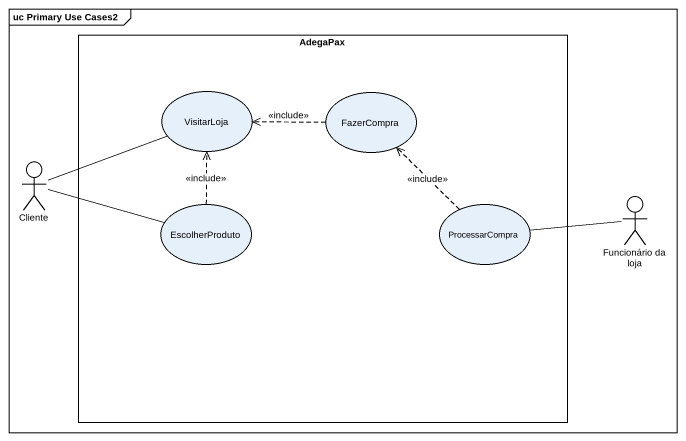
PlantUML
@startuml
mainframe uc Primary Use Cases2
rectangle AdegaPax {
  usecase VisitarLoja
  usecase FazerCompra
  usecase EscolherProduto
  usecase ProcessarCompra
}
actor Cliente
actor "Funcionário da loja" as Funcionário_da_loja
FazerCompra .left.> VisitarLoja : <<include>>
Cliente -right- VisitarLoja
Cliente -right- EscolherProduto
Funcionário_da_loja -left- ProcessarCompra
EscolherProduto .up.> VisitarLoja : <<include>>
ProcessarCompra .up.> FazerCompra : <<include>>
@enduml
